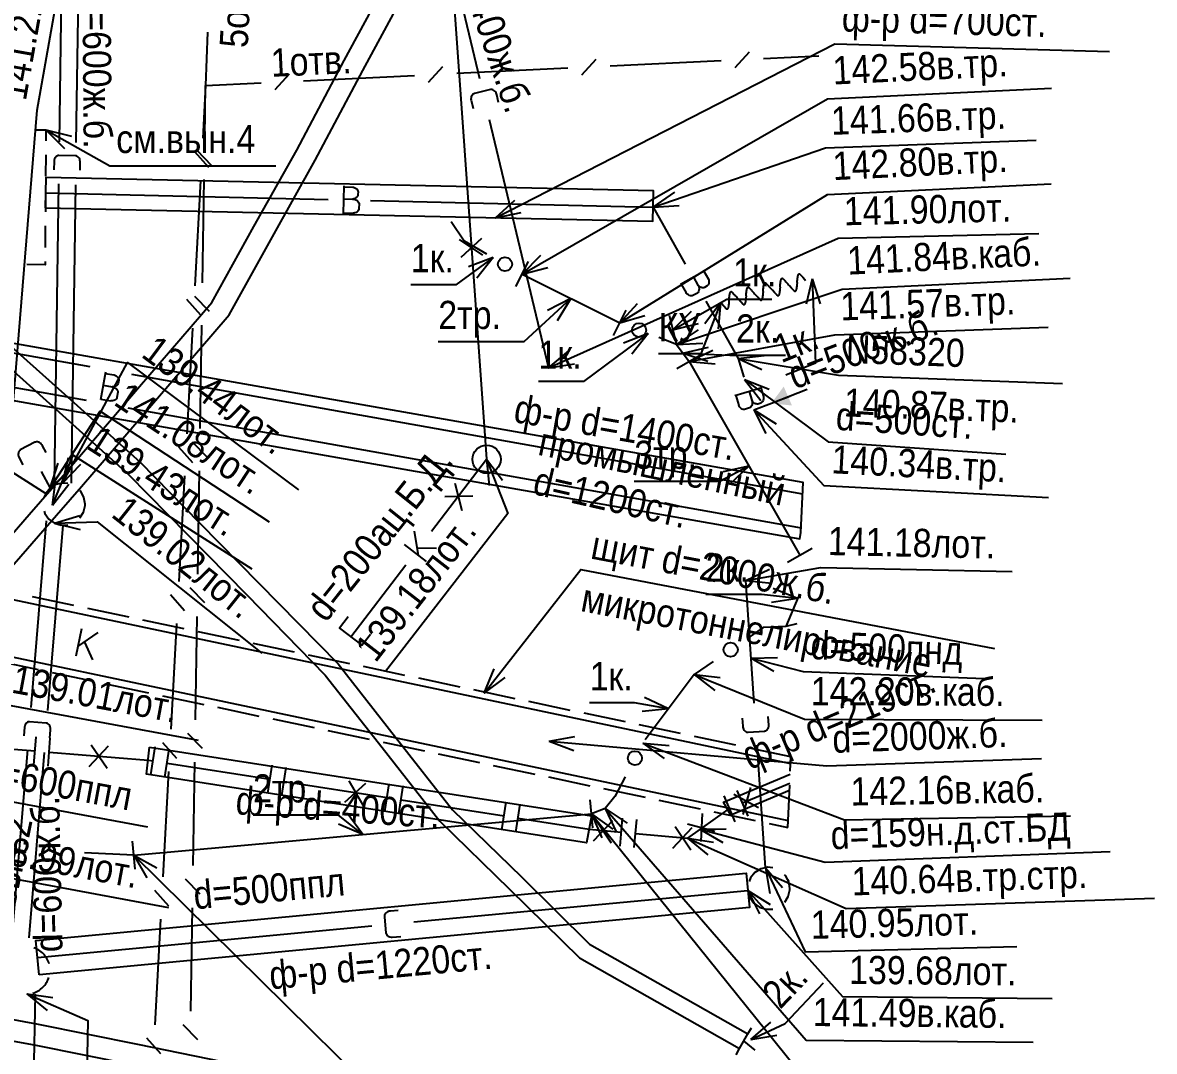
# Model space of a CAD drawing. Header units: metres. Extents: x -3947 to -3704, y 4976 to 6609.
# Drawn here: x -3812.87 to -3772.71, y 5298.89 to 5335.42 of the extents above; entities that cross this region are included whole.
import ezdxf
from ezdxf.enums import TextEntityAlignment as Align

# ---------------------------------------------------------------- set-up
doc = ezdxf.new("R2010")
doc.units = ezdxf.units.M
doc.header["$MEASUREMENT"] = 0
for name, color, linetype, lineweight in [('Водопровод', 7, 'Continuous', 25), ('Водосток', 7, 'Continuous', 25), ('Газопровод', 7, 'Continuous', 25), ('Кабели', 7, 'Continuous', 25), ('Кабель защиты', 7, 'Continuous', 25), ('Кабель связи', 7, 'Continuous', 25), ('Кабель электрический', 7, 'Continuous', 25), ('Канализация самотёчная', 7, 'Continuous', 25), ('Промводопровод', 7, 'Continuous', 25)]:
    doc.layers.add(name, color=color, linetype=linetype, lineweight=lineweight)
doc.styles.add('Style-RUSSIAN_1251', font='RUSSIAN_1251.shx')
doc.linetypes.add('Vod', pattern='A,-1.75,[107,dgnlstyle-500_multi_und.shx,S=0.007913,R=0,X=0,Y=0],-1.75', length=3.5)

msp = doc.modelspace()

# ---------------------------------------------------------------- hatches: boundary and pattern name
at = {"layer": 'Водопровод', "linetype": 'Continuous'}
msp.add_hatch(color=256, dxfattribs=at).paths.add_polyline_path([(-3786.297, 5321.904), (-3785.86, 5322.494), (-3785.567, 5321.821)])

# ---------------------------------------------------------------- linework, layer by layer
for p, q in [((-3812.04, 5331.61), (-3811.377, 5330.952)), ((-3812.04, 5331.61), (-3811.133, 5331.388)), ((-3812.046, 5330.723), (-3812.05, 5329.96)), ((-3801.472, 5329.623), (-3801.495, 5328.626)), ((-3812.054, 5329.373), (-3802.025, 5329.139)), ((-3801.483, 5329.159), (-3801.162, 5329.152)), ((-3800.526, 5329.104), (-3790.497, 5328.869)), ((-3796.092, 5328.485), (-3795.405, 5329.118)), ((-3790.497, 5328.869), (-3789.727, 5329.398)), ((-3790.497, 5328.869), (-3789.565, 5328.925)), ((-3790.497, 5328.869), (-3789.356, 5326.836)), ((-3801.495, 5328.659), (-3801.132, 5328.65)), ((-3796.092, 5328.485), (-3795.177, 5328.673)), ((-3812.061, 5328.197), (-3812.066, 5327.434)), ((-3788.657, 5326.608), (-3789.527, 5326.119)), ((-3789.061, 5326.38), (-3788.904, 5326.1)), ((-3789.498, 5326.135), (-3789.321, 5325.819)), ((-3788.621, 5325.529), (-3787.48, 5323.496)), ((-3787.48, 5323.496), (-3786.551, 5323.593)), ((-3787.48, 5323.496), (-3786.634, 5323.1)), ((-3787.48, 5323.496), (-3787.275, 5322.827)), ((-3787.25, 5322.744), (-3786.678, 5322.005)), ((-3787.25, 5322.744), (-3786.379, 5322.405)), ((-3786.641, 5322.454), (-3787.595, 5322.162)), ((-3787.085, 5322.318), (-3786.99, 5322.011)), ((-3787.563, 5322.172), (-3787.457, 5321.825)), ((-3786.919, 5321.664), (-3786.297, 5321.904)), ((-3786.297, 5321.904), (-3785.645, 5322.157)), ((-3786.919, 5321.664), (-3786.491, 5320.834)), ((-3786.919, 5321.664), (-3786.124, 5321.173))]:
    msp.add_line(p, q, dxfattribs=at)
at = {"layer": 'Водопровод', "linetype": 'Continuous', "flags": 128}
for points in [[(-3796.092, 5328.485), (-3784.044, 5334.661), (-3774.306, 5334.394)], [(-3812.417, 5331.612), (-3812.04, 5331.61), (-3812.042, 5331.223)], [(-3812.04, 5331.61), (-3809.769, 5330.336), (-3803.879, 5330.336)], [(-3790.497, 5328.869), (-3784.375, 5330.972), (-3776.905, 5331.239)], [(-3812.066, 5328.835), (-3790.509, 5328.363), (-3790.484, 5329.439), (-3812.042, 5329.911), (-3812.066, 5328.835)], [(-3801.473, 5329.587), (-3801.154, 5329.579), (-3801.124, 5329.573), (-3801.074, 5329.553), (-3801.028, 5329.524), (-3801.01, 5329.509), (-3800.994, 5329.49), (-3800.979, 5329.465), (-3800.967, 5329.435), (-3800.964, 5329.42), (-3800.966, 5329.304), (-3800.973, 5329.282), (-3800.986, 5329.252), (-3801.002, 5329.232), (-3801.019, 5329.212), (-3801.047, 5329.192), (-3801.083, 5329.174), (-3801.115, 5329.162), (-3801.162, 5329.152), (-3801.123, 5329.147), (-3801.09, 5329.143), (-3801.041, 5329.127), (-3801.012, 5329.109), (-3800.984, 5329.09), (-3800.955, 5329.057), (-3800.936, 5329.021), (-3800.927, 5328.989), (-3800.932, 5328.799), (-3800.936, 5328.78), (-3800.948, 5328.755), (-3800.969, 5328.725), (-3801.001, 5328.698), (-3801.03, 5328.68), (-3801.077, 5328.66), (-3801.105, 5328.652), (-3801.132, 5328.65)], [(-3812.053, 5329.46), (-3812.054, 5329.373), (-3812.058, 5328.697)], [(-3812.069, 5326.934), (-3812.07, 5326.82), (-3812.719, 5326.825)], [(-3788.689, 5326.59), (-3788.533, 5326.312), (-3788.523, 5326.283), (-3788.514, 5326.23), (-3788.516, 5326.175), (-3788.52, 5326.152), (-3788.528, 5326.128), (-3788.542, 5326.103), (-3788.561, 5326.077), (-3788.573, 5326.067), (-3788.674, 5326.01), (-3788.696, 5326.004), (-3788.728, 5326.001), (-3788.753, 5326.003), (-3788.78, 5326.008), (-3788.811, 5326.022), (-3788.845, 5326.044), (-3788.872, 5326.065), (-3788.904, 5326.1), (-3788.889, 5326.065), (-3788.875, 5326.034), (-3788.865, 5325.984), (-3788.865, 5325.95), (-3788.867, 5325.916), (-3788.88, 5325.875), (-3788.901, 5325.839), (-3788.924, 5325.816), (-3789.09, 5325.722), (-3789.108, 5325.716), (-3789.137, 5325.713), (-3789.173, 5325.717), (-3789.213, 5325.731), (-3789.243, 5325.746), (-3789.283, 5325.777), (-3789.305, 5325.796), (-3789.321, 5325.819)], [(-3787.48, 5323.496), (-3783.911, 5322.894), (-3775.966, 5322.607)], [(-3787.25, 5322.744), (-3784.287, 5320.53), (-3777.985, 5320.099)], [(-3786.676, 5322.444), (-3786.582, 5322.139), (-3786.579, 5322.108), (-3786.582, 5322.055), (-3786.595, 5322.002), (-3786.604, 5321.98), (-3786.617, 5321.958), (-3786.636, 5321.937), (-3786.661, 5321.916), (-3786.674, 5321.908), (-3786.784, 5321.874), (-3786.808, 5321.873), (-3786.84, 5321.876), (-3786.864, 5321.885), (-3786.888, 5321.895), (-3786.916, 5321.915), (-3786.945, 5321.944), (-3786.966, 5321.97), (-3786.99, 5322.011), (-3786.983, 5321.973), (-3786.977, 5321.94), (-3786.977, 5321.889), (-3786.984, 5321.856), (-3786.994, 5321.823), (-3787.015, 5321.786), (-3787.043, 5321.756), (-3787.071, 5321.737), (-3787.253, 5321.682), (-3787.272, 5321.68), (-3787.3, 5321.683), (-3787.335, 5321.694), (-3787.371, 5321.716), (-3787.397, 5321.737), (-3787.43, 5321.776), (-3787.447, 5321.8), (-3787.457, 5321.825)], [(-3786.919, 5321.664), (-3784.435, 5318.98), (-3776.46, 5318.562)]]:
    msp.add_lwpolyline(points, dxfattribs=at)
at = {"layer": 'Водопровод', "linetype": 'Vod', "flags": 128}
msp.add_lwpolyline([(-3786.297, 5321.904), (-3785.025, 5322.397)], dxfattribs=at)
at = {"layer": 'Водосток', "linetype": 'Continuous'}
for p, q in [((-3798.759, 5342.251), (-3796.657, 5333.437)), ((-3811.421, 5341.805), (-3811.573, 5331.189)), ((-3810.822, 5341.749), (-3810.973, 5331.157)), ((-3796.308, 5331.978), (-3794.206, 5323.164)), ((-3811.594, 5329.689), (-3811.746, 5319.074)), ((-3810.994, 5329.657), (-3811.146, 5319.065)), ((-3820.732, 5324.244), (-3812.047, 5318.697)), ((-3794.206, 5323.164), (-3793.487, 5323.76)), ((-3794.206, 5323.164), (-3793.282, 5323.304)), ((-3811.446, 5319.069), (-3811.24, 5319.981)), ((-3812.205, 5319.482), (-3811.891, 5318.886)), ((-3811.891, 5318.886), (-3811.609, 5319.776)), ((-3811.891, 5318.886), (-3811.19, 5319.503)), ((-3811.446, 5319.069), (-3810.8, 5319.744)), ((-3811.8, 5318.286), (-3811.691, 5319.214)), ((-3811.8, 5318.286), (-3811.228, 5319.024)), ((-3811.732, 5317.65), (-3810.839, 5317.922)), ((-3812.027, 5317.723), (-3812.574, 5311.098)), ((-3811.437, 5317.576), (-3811.98, 5311)), ((-3811.732, 5317.65), (-3810.826, 5317.422)), ((-3787.207, 5315.609), (-3786.363, 5316.008)), ((-3787.207, 5315.609), (-3786.278, 5315.516)), ((-3786.909, 5311.259), (-3787.207, 5315.609)), ((-3787.018, 5312.857), (-3786.084, 5312.875)), ((-3787.018, 5312.857), (-3786.209, 5312.391)), ((-3812.698, 5309.603), (-3813.245, 5302.977)), ((-3812.104, 5309.505), (-3812.647, 5302.928)), ((-3786.507, 5305.412), (-3786.806, 5309.762)), ((-3786.507, 5305.412), (-3786.35, 5304.492)), ((-3786.507, 5305.412), (-3785.898, 5304.705)), ((-3798.987, 5303.488), (-3787.133, 5304.61)), ((-3787.133, 5304.61), (-3786.721, 5303.772)), ((-3787.133, 5304.61), (-3786.347, 5304.105)), ((-3812.334, 5302.223), (-3800.48, 5303.346)), ((-3812.419, 5300.927), (-3812.804, 5280.273)), ((-3812.719, 5300.932), (-3811.994, 5300.344)), ((-3812.719, 5300.932), (-3811.794, 5300.802))]:
    msp.add_line(p, q, dxfattribs=at)
at = {"layer": 'Водосток', "linetype": 'Continuous', "flags": 128}
for points in [[(-3813.231, 5321.428), (-3812.35, 5332.313), (-3811.163, 5338.99)], [(-3795.978, 5332.582), (-3796.043, 5332.852), (-3796.054, 5332.889), (-3796.068, 5332.917), (-3796.088, 5332.954), (-3796.115, 5332.985), (-3796.141, 5333.007), (-3796.176, 5333.025), (-3796.212, 5333.038), (-3796.241, 5333.038), (-3796.268, 5333.036), (-3796.837, 5332.9), (-3796.861, 5332.89), (-3796.879, 5332.879), (-3796.901, 5332.859), (-3796.915, 5332.839), (-3796.932, 5332.812), (-3796.946, 5332.782), (-3796.952, 5332.748), (-3796.957, 5332.7), (-3796.953, 5332.663), (-3796.881, 5332.362)], [(-3810.826, 5330.177), (-3810.822, 5330.455), (-3810.824, 5330.494), (-3810.83, 5330.524), (-3810.841, 5330.565), (-3810.859, 5330.602), (-3810.879, 5330.63), (-3810.908, 5330.656), (-3810.94, 5330.677), (-3810.968, 5330.684), (-3810.995, 5330.689), (-3811.58, 5330.697), (-3811.605, 5330.693), (-3811.626, 5330.687), (-3811.652, 5330.673), (-3811.67, 5330.657), (-3811.693, 5330.635), (-3811.714, 5330.61), (-3811.729, 5330.578), (-3811.745, 5330.532), (-3811.75, 5330.496), (-3811.755, 5330.186)], [(-3794.206, 5323.164), (-3783.933, 5327.763), (-3776.813, 5327.93)], [(-3811.446, 5319.069), (-3809.147, 5323.347), (-3803.079, 5318.834)], [(-3811.891, 5318.886), (-3810.111, 5321.618), (-3804.119, 5317.689)], [(-3812.035, 5320.148), (-3812.165, 5320.394), (-3812.185, 5320.427), (-3812.205, 5320.451), (-3812.234, 5320.482), (-3812.268, 5320.506), (-3812.299, 5320.52), (-3812.337, 5320.529), (-3812.375, 5320.532), (-3812.403, 5320.525), (-3812.429, 5320.517), (-3812.947, 5320.244), (-3812.967, 5320.228), (-3812.982, 5320.212), (-3812.998, 5320.188), (-3813.007, 5320.166), (-3813.016, 5320.135), (-3813.023, 5320.103), (-3813.02, 5320.068), (-3813.013, 5320.02), (-3813, 5319.985), (-3812.855, 5319.711)], [(-3811.8, 5318.286), (-3811.075, 5320.06), (-3804.732, 5316.022)], [(-3811.258, 5319.051), (-3811.446, 5319.069), (-3811.684, 5319.014), (-3811.891, 5318.886), (-3812.047, 5318.697), (-3812.097, 5318.564)], [(-3810.648, 5318.321), (-3810.688, 5318.562), (-3810.803, 5318.777), (-3810.835, 5318.807)], [(-3810.831, 5317.832), (-3810.707, 5318.03), (-3810.65, 5318.268), (-3810.648, 5318.321)], [(-3812.097, 5318.077), (-3812.072, 5317.991), (-3811.93, 5317.792), (-3811.732, 5317.65), (-3811.499, 5317.578), (-3811.257, 5317.585)], [(-3811.732, 5317.65), (-3810.221, 5317.688), (-3804.378, 5313.034)], [(-3787.207, 5315.609), (-3784.538, 5316.07), (-3777.757, 5315.926)], [(-3787.018, 5312.857), (-3785.165, 5312.381), (-3778.736, 5312.127)], [(-3815.346, 5309.974), (-3813.6, 5311.232), (-3806.638, 5309.944)], [(-3787.334, 5310.718), (-3787.315, 5310.441), (-3787.31, 5310.402), (-3787.301, 5310.373), (-3787.287, 5310.333), (-3787.266, 5310.297), (-3787.243, 5310.271), (-3787.212, 5310.248), (-3787.178, 5310.23), (-3787.15, 5310.225), (-3787.123, 5310.222), (-3786.539, 5310.262), (-3786.514, 5310.268), (-3786.494, 5310.277), (-3786.47, 5310.292), (-3786.453, 5310.309), (-3786.431, 5310.334), (-3786.412, 5310.36), (-3786.401, 5310.393), (-3786.388, 5310.44), (-3786.386, 5310.477), (-3786.407, 5310.786)], [(-3811.899, 5310.025), (-3811.876, 5310.301), (-3811.875, 5310.34), (-3811.88, 5310.371), (-3811.888, 5310.413), (-3811.903, 5310.451), (-3811.921, 5310.48), (-3811.949, 5310.508), (-3811.979, 5310.531), (-3812.006, 5310.54), (-3812.033, 5310.547), (-3812.616, 5310.595), (-3812.642, 5310.592), (-3812.663, 5310.587), (-3812.689, 5310.576), (-3812.709, 5310.561), (-3812.734, 5310.54), (-3812.756, 5310.517), (-3812.773, 5310.486), (-3812.792, 5310.441), (-3812.8, 5310.405), (-3812.825, 5310.097)], [(-3816.268, 5306.782), (-3814.686, 5308.021), (-3808.438, 5306.864)], [(-3786.25, 5305.41), (-3786.438, 5305.428), (-3786.507, 5305.412), (-3786.676, 5305.373), (-3786.883, 5305.245), (-3787.039, 5305.056), (-3787.089, 5304.923)], [(-3786.507, 5305.412), (-3785.102, 5302.429), (-3777.592, 5302.62)], [(-3816.804, 5303.455), (-3814.997, 5305.359), (-3807.687, 5304.006)], [(-3812.277, 5301.616), (-3812.391, 5302.831), (-3787.19, 5305.218), (-3787.076, 5304.003), (-3812.277, 5301.616)], [(-3785.64, 5304.68), (-3785.68, 5304.921), (-3785.714, 5304.985), (-3785.795, 5305.136), (-3785.827, 5305.166)], [(-3787.133, 5304.61), (-3783.775, 5300.843), (-3776.341, 5300.77)], [(-3785.823, 5304.191), (-3785.699, 5304.389), (-3785.642, 5304.627), (-3785.64, 5304.68)], [(-3787.089, 5304.436), (-3787.064, 5304.35), (-3786.922, 5304.151), (-3786.724, 5304.009), (-3786.491, 5303.937), (-3786.249, 5303.944)], [(-3799.539, 5303.899), (-3799.815, 5303.872), (-3799.854, 5303.866), (-3799.883, 5303.857), (-3799.923, 5303.841), (-3799.958, 5303.82), (-3799.983, 5303.797), (-3800.005, 5303.765), (-3800.023, 5303.731), (-3800.027, 5303.703), (-3800.029, 5303.675), (-3799.974, 5303.092), (-3799.967, 5303.068), (-3799.958, 5303.048), (-3799.942, 5303.024), (-3799.924, 5303.007), (-3799.899, 5302.987), (-3799.872, 5302.968), (-3799.839, 5302.958), (-3799.792, 5302.946), (-3799.755, 5302.945), (-3799.447, 5302.974)], [(-3811.925, 5302.005), (-3811.937, 5302.044), (-3811.956, 5302.093), (-3811.977, 5302.141), (-3812.002, 5302.188), (-3812.03, 5302.233), (-3812.06, 5302.276), (-3812.093, 5302.317), (-3812.128, 5302.356), (-3812.166, 5302.393), (-3812.206, 5302.427), (-3812.249, 5302.459), (-3812.293, 5302.488), (-3812.338, 5302.514), (-3812.386, 5302.537), (-3812.435, 5302.558), (-3812.473, 5302.571)], [(-3812.148, 5301.168), (-3812.111, 5301.206), (-3812.077, 5301.246), (-3812.045, 5301.289), (-3812.016, 5301.333), (-3811.99, 5301.378), (-3811.967, 5301.426), (-3811.946, 5301.475), (-3811.933, 5301.513)], [(-3812.499, 5300.965), (-3812.46, 5300.977), (-3812.411, 5300.996), (-3812.363, 5301.017), (-3812.316, 5301.042), (-3812.271, 5301.07), (-3812.228, 5301.1), (-3812.187, 5301.133), (-3812.148, 5301.168)], [(-3812.719, 5300.932), (-3810.554, 5299.989), (-3810.694, 5292.471)]]:
    msp.add_lwpolyline(points, dxfattribs=at)
at = {"layer": 'Газопровод', "linetype": 'Continuous'}
for p, q in [((-3812.463, 5309.059), (-3812.383, 5310.055)), ((-3811.965, 5309.018), (-3811.884, 5310.015)), ((-3809.833, 5309.725), (-3810.516, 5308.994)), ((-3810.431, 5309.771), (-3809.868, 5308.944)), ((-3808.314, 5308.711), (-3808.159, 5309.699)), ((-3807.82, 5308.633), (-3807.665, 5309.621)), ((-3807.742, 5309.127), (-3804.085, 5308.554)), ((-3804.162, 5308.06), (-3804.007, 5309.048)), ((-3803.668, 5307.982), (-3803.513, 5308.97)), ((-3803.591, 5308.476), (-3799.933, 5307.902)), ((-3800.703, 5308.404), (-3801.439, 5307.726)), ((-3801.296, 5308.495), (-3800.796, 5307.628)), ((-3800.011, 5307.408), (-3799.856, 5308.396)), ((-3799.517, 5307.331), (-3799.362, 5308.319)), ((-3785.646, 5308.407), (-3787.327, 5307.699)), ((-3787.303, 5307.301), (-3787.033, 5308.264)), ((-3799.439, 5307.825), (-3795.782, 5307.251)), ((-3787.982, 5307.966), (-3787.593, 5307.044)), ((-3786.75, 5307.536), (-3787.632, 5308.01)), ((-3787.521, 5308.16), (-3787.133, 5307.238)), ((-3795.859, 5306.757), (-3795.704, 5307.745)), ((-3795.366, 5306.679), (-3795.21, 5307.667)), ((-3791.936, 5307.08), (-3792.626, 5306.356)), ((-3792.533, 5307.132), (-3791.979, 5306.299)), ((-3791.667, 5306.176), (-3791.576, 5307.171)), ((-3791.169, 5306.13), (-3791.078, 5307.126)), ((-3788.795, 5306.344), (-3788.742, 5307.342)), ((-3791.123, 5306.628), (-3789.28, 5306.46)), ((-3789.116, 5306.823), (-3789.806, 5306.099)), ((-3789.714, 5306.875), (-3789.159, 5306.042)), ((-3788.307, 5306.693), (-3789.271, 5306.964)), ((-3788.833, 5306.778), (-3787.899, 5306.791)), ((-3788.833, 5306.778), (-3788.026, 5306.307)), ((-3789.28, 5306.46), (-3788.558, 5305.867)), ((-3789.28, 5306.46), (-3788.356, 5306.325))]:
    msp.add_line(p, q, dxfattribs=at)
at = {"layer": 'Газопровод', "linetype": 'Continuous', "flags": 128}
for points in [[(-3816.075, 5310.109), (-3814.276, 5309.707), (-3812.423, 5309.557)], [(-3811.925, 5309.517), (-3808.412, 5309.232), (-3808.236, 5309.205)], [(-3808.363, 5309.692), (-3792.681, 5307.26), (-3792.856, 5306.296), (-3808.465, 5308.729), (-3808.363, 5309.692)], [(-3785.658, 5308.149), (-3787.733, 5307.278), (-3787.993, 5307.74), (-3785.632, 5308.735)], [(-3787.787, 5307.505), (-3787.847, 5307.48), (-3789.28, 5306.46)], [(-3795.288, 5307.173), (-3792.768, 5306.778), (-3791.621, 5306.673)], [(-3788.833, 5306.778), (-3784.385, 5305.607), (-3774.278, 5305.986)], [(-3789.28, 5306.46), (-3783.647, 5303.969), (-3772.709, 5304.33)]]:
    msp.add_lwpolyline(points, dxfattribs=at)
at = {"layer": 'Кабели', "linetype": 'Continuous'}
for p, q in [((-3796.17, 5327.08), (-3797.043, 5326.749)), ((-3796.17, 5327.08), (-3796.748, 5326.346)), ((-3795.14, 5326.49), (-3794.484, 5327.155)), ((-3795.364, 5326.043), (-3794.916, 5326.937)), ((-3795.14, 5326.49), (-3794.235, 5326.721)), ((-3793.41, 5325.625), (-3794.242, 5325.2)), ((-3793.41, 5325.625), (-3793.903, 5324.832)), ((-3791.904, 5324.313), (-3791.456, 5325.207)), ((-3791.68, 5324.76), (-3791.045, 5325.445)), ((-3789.795, 5324.51), (-3789.136, 5325.172)), ((-3791.68, 5324.76), (-3790.783, 5325.02)), ((-3789.795, 5324.51), (-3788.889, 5324.737)), ((-3790.67, 5324.375), (-3791.542, 5324.041)), ((-3790.67, 5324.375), (-3791.245, 5323.639)), ((-3789.66, 5323.99), (-3788.886, 5324.513)), ((-3789.66, 5323.99), (-3788.727, 5324.039)), ((-3789.66, 5323.99), (-3789.22, 5323.38)), ((-3789.44, 5323.685), (-3788.53, 5323.894)), ((-3789.654, 5323.132), (-3788.786, 5323.628)), ((-3789.44, 5323.685), (-3788.552, 5323.394)), ((-3789.22, 5323.38), (-3788.38, 5323.789)), ((-3789.22, 5323.38), (-3788.29, 5323.297)), ((-3787.095, 5319.665), (-3788.008, 5319.469)), ((-3787.095, 5319.665), (-3787.776, 5319.026)), ((-3785.721, 5316.256), (-3784.853, 5316.752)), ((-3785.375, 5314.965), (-3786.239, 5315.32)), ((-3785.375, 5314.965), (-3786.298, 5314.823)), ((-3785.353, 5315.019), (-3785.78, 5313.98)), ((-3789.04, 5312.27), (-3788.3, 5311.7)), ((-3789.04, 5312.27), (-3788.112, 5312.164)), ((-3789.95, 5311.055), (-3790.795, 5311.453)), ((-3789.95, 5311.055), (-3790.879, 5310.96)), ((-3790.86, 5309.84), (-3790.108, 5309.286)), ((-3790.86, 5309.84), (-3789.93, 5309.753)), ((-3792.635, 5306.832), (-3792.725, 5307.828)), ((-3792.2, 5307.51), (-3791.799, 5306.667)), ((-3792.2, 5307.51), (-3791.421, 5306.994)), ((-3800.8, 5306.595), (-3801.347, 5307.352)), ((-3792.68, 5307.33), (-3792.31, 5306.472)), ((-3792.68, 5307.33), (-3791.921, 5306.786)), ((-3800.8, 5306.595), (-3801.659, 5306.962)), ((-3808.875, 5305.362), (-3808.965, 5306.358)), ((-3808.92, 5305.86), (-3810.668, 5305.945)), ((-3808.92, 5305.86), (-3808.455, 5305.05)), ((-3808.92, 5305.86), (-3808.104, 5305.405))]:
    msp.add_line(p, q, dxfattribs=at)
at = {"layer": 'Кабели', "linetype": 'Continuous', "flags": 128}
for points in [[(-3795.14, 5326.49), (-3784.302, 5332.706), (-3776.361, 5333.088)], [(-3791.68, 5324.76), (-3784.302, 5329.312), (-3776.368, 5329.694)], [(-3797.66, 5328.36), (-3797.2, 5327.67), (-3796.401, 5327.212)], [(-3796.17, 5327.08), (-3797.5, 5326.104), (-3799.094, 5326.104)], [(-3795.14, 5326.49), (-3791.68, 5324.76)], [(-3789.66, 5323.99), (-3783.786, 5325.956), (-3775.696, 5326.345)], [(-3793.41, 5325.625), (-3795.082, 5324.088), (-3798.116, 5324.088)], [(-3789.795, 5324.51), (-3787.877, 5325.6), (-3786.283, 5325.6)], [(-3789.93, 5325.03), (-3789.66, 5323.99), (-3790.291, 5324.231)], [(-3790.67, 5324.375), (-3792.966, 5322.677), (-3794.56, 5322.677)], [(-3789.22, 5323.38), (-3784.044, 5324.333), (-3776.481, 5324.6)], [(-3789.44, 5323.685), (-3787.777, 5323.609), (-3785.792, 5323.609)], [(-3789.22, 5323.38), (-3785.287, 5316.504)], [(-3787.095, 5319.665), (-3788.129, 5319.123), (-3791.163, 5319.123)], [(-3785.375, 5314.965), (-3786.643, 5315.116), (-3788.627, 5315.116)], [(-3785.395, 5314.077), (-3785.78, 5313.98), (-3786.59, 5313.94), (-3787.124, 5313.576)], [(-3788.364, 5312.731), (-3789.04, 5312.27), (-3790.773, 5309.956)], [(-3789.04, 5312.27), (-3785.128, 5310.684), (-3776.689, 5310.651)], [(-3789.95, 5311.055), (-3791.152, 5311.261), (-3792.746, 5311.261)], [(-3790.86, 5309.84), (-3783.701, 5307.114), (-3775.688, 5307.254)], [(-3791.486, 5308.639), (-3791.85, 5307.94), (-3792.2, 5307.51), (-3792.68, 5307.33)], [(-3792.2, 5307.51), (-3785.065, 5299.294), (-3777.009, 5299.215)], [(-3808.92, 5305.86), (-3792.68, 5307.33)], [(-3800.8, 5306.595), (-3801.656, 5307.279), (-3804.69, 5307.279)], [(-3792.68, 5307.33), (-3784.401, 5297.044), (-3776.303, 5297.019)], [(-3808.92, 5305.86), (-3795.45, 5292.554), (-3795.52, 5284.569)]]:
    msp.add_lwpolyline(points, dxfattribs=at)
at = {"layer": 'Кабели', "linetype": 'Continuous'}
for centre in [(-3795.75, 5326.84), (-3790.992, 5324.498), (-3787.744, 5313.154), (-3791.139, 5309.304)]:
    msp.add_circle(centre, 0.25, dxfattribs=at)
at = {"layer": 'Кабель защиты', "linetype": 'Continuous'}
for p, q in [((-3784.851, 5326.324), (-3785.064, 5325.415)), ((-3784.851, 5326.324), (-3784.565, 5325.435)), ((-3788.102, 5325.473), (-3788.658, 5324.723)), ((-3788.102, 5325.473), (-3788.192, 5324.543))]:
    msp.add_line(p, q, dxfattribs=at)
at = {"layer": 'Кабель защиты', "linetype": 'Continuous', "flags": 128}
for points in [[(-3785.99, 5326.026), (-3785.988, 5326.041), (-3785.983, 5326.092), (-3785.981, 5326.115), (-3785.977, 5326.149), (-3785.973, 5326.187), (-3785.969, 5326.213), (-3785.965, 5326.238), (-3785.961, 5326.256), (-3785.957, 5326.275), (-3785.954, 5326.286), (-3785.951, 5326.295), (-3785.948, 5326.304), (-3785.946, 5326.307), (-3785.945, 5326.31), (-3785.942, 5326.316), (-3785.94, 5326.32), (-3785.938, 5326.323), (-3785.936, 5326.326), (-3785.934, 5326.328), (-3785.931, 5326.331), (-3785.929, 5326.333), (-3785.928, 5326.334), (-3785.927, 5326.335), (-3785.925, 5326.336), (-3785.924, 5326.336), (-3785.922, 5326.337), (-3785.921, 5326.338), (-3785.919, 5326.338), (-3785.918, 5326.338), (-3785.917, 5326.338), (-3785.916, 5326.338), (-3785.914, 5326.338), (-3785.913, 5326.338), (-3785.912, 5326.338), (-3785.91, 5326.338), (-3785.908, 5326.337), (-3785.907, 5326.337), (-3785.905, 5326.336), (-3785.904, 5326.336), (-3785.902, 5326.335), (-3785.901, 5326.334), (-3785.9, 5326.333), (-3785.897, 5326.331), (-3785.895, 5326.33), (-3785.893, 5326.328), (-3785.889, 5326.325), (-3785.886, 5326.321), (-3785.881, 5326.315), (-3785.813, 5326.243), (-3785.791, 5326.218), (-3785.717, 5326.137), (-3785.688, 5326.105)], [(-3784.851, 5326.324), (-3784.729, 5323.324), (-3785.782, 5322.9)], [(-3785.386, 5326.184), (-3785.385, 5326.199), (-3785.38, 5326.25), (-3785.377, 5326.273), (-3785.374, 5326.307), (-3785.369, 5326.345), (-3785.365, 5326.371), (-3785.361, 5326.396), (-3785.357, 5326.414), (-3785.353, 5326.433), (-3785.35, 5326.444), (-3785.347, 5326.453), (-3785.344, 5326.462), (-3785.343, 5326.465), (-3785.341, 5326.468), (-3785.338, 5326.474), (-3785.336, 5326.478), (-3785.334, 5326.481), (-3785.332, 5326.484), (-3785.33, 5326.486), (-3785.328, 5326.489), (-3785.326, 5326.491), (-3785.325, 5326.492), (-3785.323, 5326.493), (-3785.322, 5326.494), (-3785.321, 5326.494), (-3785.319, 5326.495), (-3785.317, 5326.496), (-3785.315, 5326.496), (-3785.314, 5326.496), (-3785.313, 5326.496), (-3785.312, 5326.496), (-3785.311, 5326.496), (-3785.31, 5326.496), (-3785.308, 5326.496), (-3785.306, 5326.496), (-3785.304, 5326.495), (-3785.303, 5326.495), (-3785.302, 5326.494), (-3785.3, 5326.494), (-3785.299, 5326.493), (-3785.297, 5326.492), (-3785.296, 5326.491), (-3785.294, 5326.489), (-3785.292, 5326.488), (-3785.289, 5326.486), (-3785.286, 5326.483), (-3785.283, 5326.48), (-3785.277, 5326.474), (-3785.209, 5326.401), (-3785.187, 5326.376), (-3785.113, 5326.295), (-3785.084, 5326.263)], [(-3787.197, 5325.71), (-3787.195, 5325.725), (-3787.191, 5325.776), (-3787.188, 5325.799), (-3787.185, 5325.833), (-3787.18, 5325.871), (-3787.176, 5325.897), (-3787.172, 5325.922), (-3787.168, 5325.94), (-3787.164, 5325.959), (-3787.161, 5325.97), (-3787.158, 5325.979), (-3787.155, 5325.987), (-3787.153, 5325.991), (-3787.152, 5325.994), (-3787.149, 5326), (-3787.147, 5326.004), (-3787.145, 5326.007), (-3787.143, 5326.009), (-3787.141, 5326.012), (-3787.139, 5326.015), (-3787.137, 5326.017), (-3787.135, 5326.018), (-3787.134, 5326.019), (-3787.133, 5326.019), (-3787.132, 5326.02), (-3787.13, 5326.021), (-3787.128, 5326.021), (-3787.126, 5326.022), (-3787.125, 5326.022), (-3787.124, 5326.022), (-3787.123, 5326.022), (-3787.122, 5326.022), (-3787.12, 5326.022), (-3787.119, 5326.022), (-3787.117, 5326.022), (-3787.115, 5326.021), (-3787.114, 5326.02), (-3787.113, 5326.02), (-3787.111, 5326.019), (-3787.11, 5326.019), (-3787.108, 5326.018), (-3787.107, 5326.017), (-3787.105, 5326.015), (-3787.103, 5326.014), (-3787.1, 5326.012), (-3787.097, 5326.008), (-3787.094, 5326.005), (-3787.088, 5325.999), (-3787.02, 5325.926), (-3786.998, 5325.902), (-3786.924, 5325.821), (-3786.895, 5325.789)], [(-3786.593, 5325.868), (-3786.592, 5325.883), (-3786.587, 5325.934), (-3786.585, 5325.957), (-3786.581, 5325.991), (-3786.576, 5326.029), (-3786.572, 5326.055), (-3786.568, 5326.08), (-3786.565, 5326.098), (-3786.56, 5326.117), (-3786.557, 5326.128), (-3786.554, 5326.137), (-3786.551, 5326.145), (-3786.55, 5326.149), (-3786.548, 5326.152), (-3786.545, 5326.158), (-3786.543, 5326.162), (-3786.542, 5326.165), (-3786.54, 5326.168), (-3786.538, 5326.17), (-3786.535, 5326.173), (-3786.533, 5326.175), (-3786.532, 5326.176), (-3786.531, 5326.177), (-3786.529, 5326.177), (-3786.528, 5326.178), (-3786.526, 5326.179), (-3786.524, 5326.18), (-3786.522, 5326.18), (-3786.522, 5326.18), (-3786.52, 5326.18), (-3786.519, 5326.18), (-3786.518, 5326.18), (-3786.517, 5326.18), (-3786.515, 5326.18), (-3786.514, 5326.18), (-3786.512, 5326.179), (-3786.51, 5326.179), (-3786.509, 5326.178), (-3786.508, 5326.177), (-3786.506, 5326.177), (-3786.505, 5326.176), (-3786.504, 5326.175), (-3786.501, 5326.173), (-3786.499, 5326.172), (-3786.496, 5326.17), (-3786.493, 5326.166), (-3786.49, 5326.163), (-3786.484, 5326.157), (-3786.417, 5326.084), (-3786.395, 5326.06), (-3786.32, 5325.979), (-3786.291, 5325.947)], [(-3785.99, 5326.026), (-3785.991, 5326.011), (-3785.996, 5325.96), (-3785.998, 5325.937), (-3786.002, 5325.903), (-3786.007, 5325.865), (-3786.01, 5325.839), (-3786.015, 5325.814), (-3786.018, 5325.796), (-3786.023, 5325.778), (-3786.026, 5325.766), (-3786.029, 5325.757), (-3786.032, 5325.749), (-3786.033, 5325.745), (-3786.035, 5325.742), (-3786.037, 5325.736), (-3786.04, 5325.732), (-3786.041, 5325.73), (-3786.043, 5325.727), (-3786.045, 5325.724), (-3786.048, 5325.721), (-3786.05, 5325.72), (-3786.051, 5325.719), (-3786.052, 5325.718), (-3786.054, 5325.717), (-3786.055, 5325.716), (-3786.057, 5325.715), (-3786.059, 5325.715), (-3786.061, 5325.714), (-3786.061, 5325.714), (-3786.063, 5325.714), (-3786.064, 5325.714), (-3786.065, 5325.714), (-3786.066, 5325.714), (-3786.068, 5325.714), (-3786.069, 5325.715), (-3786.071, 5325.715), (-3786.073, 5325.716), (-3786.074, 5325.716), (-3786.075, 5325.717), (-3786.077, 5325.718), (-3786.078, 5325.718), (-3786.079, 5325.719), (-3786.082, 5325.721), (-3786.084, 5325.722), (-3786.087, 5325.725), (-3786.09, 5325.728), (-3786.093, 5325.731), (-3786.098, 5325.737), (-3786.166, 5325.81), (-3786.188, 5325.834), (-3786.262, 5325.915), (-3786.291, 5325.947)], [(-3785.386, 5326.184), (-3785.387, 5326.169), (-3785.392, 5326.118), (-3785.395, 5326.095), (-3785.398, 5326.061), (-3785.403, 5326.023), (-3785.407, 5325.997), (-3785.411, 5325.972), (-3785.414, 5325.954), (-3785.419, 5325.936), (-3785.422, 5325.925), (-3785.425, 5325.915), (-3785.428, 5325.907), (-3785.429, 5325.904), (-3785.431, 5325.9), (-3785.434, 5325.894), (-3785.436, 5325.89), (-3785.438, 5325.888), (-3785.44, 5325.885), (-3785.442, 5325.882), (-3785.444, 5325.879), (-3785.446, 5325.878), (-3785.447, 5325.877), (-3785.449, 5325.876), (-3785.45, 5325.875), (-3785.451, 5325.874), (-3785.453, 5325.873), (-3785.455, 5325.873), (-3785.457, 5325.872), (-3785.458, 5325.872), (-3785.459, 5325.872), (-3785.46, 5325.872), (-3785.461, 5325.872), (-3785.462, 5325.872), (-3785.464, 5325.872), (-3785.466, 5325.873), (-3785.468, 5325.873), (-3785.469, 5325.874), (-3785.47, 5325.874), (-3785.471, 5325.875), (-3785.473, 5325.876), (-3785.474, 5325.877), (-3785.476, 5325.877), (-3785.478, 5325.879), (-3785.48, 5325.881), (-3785.483, 5325.883), (-3785.486, 5325.886), (-3785.489, 5325.889), (-3785.495, 5325.895), (-3785.563, 5325.968), (-3785.585, 5325.992), (-3785.659, 5326.073), (-3785.688, 5326.105)], [(-3788.102, 5325.473), (-3788.802, 5323.653), (-3790.299, 5323.653)], [(-3787.801, 5325.552), (-3787.802, 5325.537), (-3787.807, 5325.486), (-3787.809, 5325.463), (-3787.813, 5325.429), (-3787.818, 5325.391), (-3787.821, 5325.365), (-3787.825, 5325.34), (-3787.829, 5325.322), (-3787.834, 5325.304), (-3787.837, 5325.292), (-3787.84, 5325.283), (-3787.843, 5325.275), (-3787.844, 5325.271), (-3787.846, 5325.268), (-3787.848, 5325.262), (-3787.85, 5325.258), (-3787.852, 5325.256), (-3787.854, 5325.253), (-3787.856, 5325.25), (-3787.859, 5325.247), (-3787.861, 5325.246), (-3787.862, 5325.245), (-3787.863, 5325.244), (-3787.865, 5325.243), (-3787.866, 5325.242), (-3787.868, 5325.241), (-3787.87, 5325.241), (-3787.872, 5325.24), (-3787.872, 5325.24), (-3787.873, 5325.24), (-3787.875, 5325.24), (-3787.876, 5325.24), (-3787.877, 5325.24), (-3787.878, 5325.24), (-3787.88, 5325.241), (-3787.882, 5325.241), (-3787.884, 5325.242), (-3787.885, 5325.242), (-3787.886, 5325.243), (-3787.888, 5325.244), (-3787.889, 5325.244), (-3787.89, 5325.245), (-3787.893, 5325.247), (-3787.895, 5325.248), (-3787.897, 5325.251), (-3787.901, 5325.254), (-3787.904, 5325.257), (-3787.909, 5325.263), (-3787.977, 5325.336), (-3787.999, 5325.36), (-3788.073, 5325.441), (-3788.102, 5325.473)], [(-3787.801, 5325.552), (-3787.799, 5325.567), (-3787.794, 5325.618), (-3787.792, 5325.641), (-3787.788, 5325.675), (-3787.783, 5325.713), (-3787.78, 5325.739), (-3787.776, 5325.764), (-3787.772, 5325.782), (-3787.768, 5325.801), (-3787.765, 5325.812), (-3787.762, 5325.821), (-3787.758, 5325.829), (-3787.757, 5325.833), (-3787.756, 5325.836), (-3787.753, 5325.842), (-3787.751, 5325.846), (-3787.749, 5325.849), (-3787.747, 5325.851), (-3787.745, 5325.854), (-3787.742, 5325.857), (-3787.74, 5325.859), (-3787.739, 5325.86), (-3787.738, 5325.86), (-3787.736, 5325.861), (-3787.735, 5325.862), (-3787.733, 5325.863), (-3787.732, 5325.863), (-3787.73, 5325.864), (-3787.729, 5325.864), (-3787.728, 5325.864), (-3787.727, 5325.864), (-3787.725, 5325.864), (-3787.724, 5325.864), (-3787.723, 5325.864), (-3787.721, 5325.864), (-3787.719, 5325.863), (-3787.717, 5325.862), (-3787.716, 5325.862), (-3787.715, 5325.861), (-3787.713, 5325.861), (-3787.712, 5325.86), (-3787.711, 5325.859), (-3787.708, 5325.857), (-3787.706, 5325.856), (-3787.704, 5325.854), (-3787.7, 5325.85), (-3787.697, 5325.847), (-3787.692, 5325.841), (-3787.624, 5325.768), (-3787.602, 5325.744), (-3787.528, 5325.663), (-3787.499, 5325.631)], [(-3787.197, 5325.71), (-3787.198, 5325.695), (-3787.203, 5325.644), (-3787.206, 5325.621), (-3787.209, 5325.587), (-3787.214, 5325.549), (-3787.218, 5325.523), (-3787.222, 5325.498), (-3787.225, 5325.48), (-3787.23, 5325.462), (-3787.233, 5325.45), (-3787.236, 5325.441), (-3787.239, 5325.433), (-3787.24, 5325.429), (-3787.242, 5325.426), (-3787.245, 5325.42), (-3787.247, 5325.416), (-3787.249, 5325.414), (-3787.251, 5325.411), (-3787.253, 5325.408), (-3787.255, 5325.405), (-3787.257, 5325.404), (-3787.258, 5325.403), (-3787.26, 5325.402), (-3787.261, 5325.401), (-3787.262, 5325.4), (-3787.264, 5325.399), (-3787.266, 5325.399), (-3787.268, 5325.398), (-3787.269, 5325.398), (-3787.27, 5325.398), (-3787.271, 5325.398), (-3787.272, 5325.398), (-3787.273, 5325.398), (-3787.275, 5325.398), (-3787.276, 5325.399), (-3787.279, 5325.399), (-3787.28, 5325.4), (-3787.281, 5325.4), (-3787.282, 5325.401), (-3787.284, 5325.402), (-3787.285, 5325.402), (-3787.287, 5325.403), (-3787.289, 5325.405), (-3787.291, 5325.406), (-3787.294, 5325.409), (-3787.297, 5325.412), (-3787.3, 5325.415), (-3787.306, 5325.421), (-3787.374, 5325.494), (-3787.396, 5325.518), (-3787.47, 5325.599), (-3787.499, 5325.631)], [(-3786.593, 5325.868), (-3786.595, 5325.853), (-3786.6, 5325.802), (-3786.602, 5325.779), (-3786.606, 5325.745), (-3786.61, 5325.707), (-3786.614, 5325.681), (-3786.618, 5325.656), (-3786.622, 5325.638), (-3786.626, 5325.62), (-3786.629, 5325.608), (-3786.632, 5325.599), (-3786.635, 5325.591), (-3786.637, 5325.587), (-3786.638, 5325.584), (-3786.641, 5325.578), (-3786.643, 5325.574), (-3786.645, 5325.572), (-3786.647, 5325.569), (-3786.649, 5325.566), (-3786.652, 5325.563), (-3786.653, 5325.562), (-3786.655, 5325.561), (-3786.656, 5325.56), (-3786.657, 5325.559), (-3786.659, 5325.558), (-3786.661, 5325.557), (-3786.662, 5325.557), (-3786.664, 5325.556), (-3786.665, 5325.556), (-3786.666, 5325.556), (-3786.667, 5325.556), (-3786.668, 5325.556), (-3786.67, 5325.556), (-3786.671, 5325.556), (-3786.673, 5325.557), (-3786.675, 5325.557), (-3786.676, 5325.558), (-3786.677, 5325.558), (-3786.679, 5325.559), (-3786.68, 5325.56), (-3786.682, 5325.56), (-3786.683, 5325.561), (-3786.686, 5325.563), (-3786.687, 5325.564), (-3786.69, 5325.567), (-3786.694, 5325.57), (-3786.697, 5325.573), (-3786.702, 5325.579), (-3786.77, 5325.652), (-3786.792, 5325.676), (-3786.866, 5325.757), (-3786.895, 5325.789)]]:
    msp.add_lwpolyline(points, dxfattribs=at)
at = {"layer": 'Кабель связи', "linetype": 'Continuous'}
for p, q in [((-3806.304, 5335.08), (-3806.373, 5333.187)), ((-3787.581, 5333.825), (-3787.077, 5334.38)), ((-3793.022, 5333.563), (-3792.518, 5334.118)), ((-3792.021, 5333.877), (-3788.078, 5334.066)), ((-3786.58, 5334.138), (-3784.609, 5334.233)), ((-3803.904, 5333.04), (-3803.401, 5333.595)), ((-3802.903, 5333.354), (-3798.961, 5333.543)), ((-3798.463, 5333.302), (-3797.959, 5333.857)), ((-3797.462, 5333.615), (-3793.52, 5333.805)), ((-3806.373, 5333.187), (-3806.475, 5331.313)), ((-3806.402, 5331.351), (-3806.373, 5333.187)), ((-3806.373, 5333.187), (-3804.402, 5333.282)), ((-3806.765, 5330.843), (-3806.265, 5330.285)), ((-3806.154, 5330.332), (-3806.675, 5330.87)), ((-3806.556, 5329.815), (-3806.759, 5326.068)), ((-3806.486, 5326.178), (-3806.427, 5329.851)), ((-3807.05, 5325.598), (-3806.549, 5325.04)), ((-3806.237, 5325.159), (-3806.758, 5325.698)), ((-3806.569, 5321.006), (-3806.51, 5324.679)), ((-3806.84, 5324.57), (-3807.043, 5320.822)), ((-3807.334, 5320.352), (-3806.833, 5319.794)), ((-3806.32, 5319.987), (-3806.841, 5320.526)), ((-3806.652, 5315.834), (-3806.593, 5319.506)), ((-3807.124, 5319.324), (-3807.327, 5315.577)), ((-3807.618, 5315.107), (-3807.118, 5314.549)), ((-3806.403, 5314.815), (-3806.924, 5315.353)), ((-3806.735, 5310.662), (-3806.676, 5314.334)), ((-3807.408, 5314.079), (-3807.612, 5310.331)), ((-3807.902, 5309.861), (-3807.402, 5309.303)), ((-3806.486, 5309.643), (-3807.007, 5310.181)), ((-3806.818, 5305.489), (-3806.759, 5309.162)), ((-3807.693, 5308.833), (-3807.896, 5305.086)), ((-3806.569, 5304.47), (-3807.09, 5305.009)), ((-3808.187, 5304.616), (-3807.686, 5304.058)), ((-3806.901, 5300.317), (-3806.842, 5303.99)), ((-3807.977, 5303.588), (-3808.18, 5299.84)), ((-3806.652, 5299.298), (-3807.173, 5299.836)), ((-3808.471, 5299.37), (-3807.97, 5298.812))]:
    msp.add_line(p, q, dxfattribs=at)
at = {"layer": 'Кабель электрический', "linetype": 'Continuous'}
for p, q in [((-3787.025, 5299.316), (-3786.317, 5299.926)), ((-3787.428, 5298.989), (-3787.132, 5299.511)), ((-3787.132, 5299.511), (-3787.008, 5299.728)), ((-3787.025, 5299.316), (-3786.104, 5299.474)), ((-3787.552, 5298.772), (-3787.428, 5298.989)), ((-3787.28, 5299.25), (-3786.89, 5298.93))]:
    msp.add_line(p, q, dxfattribs=at)
at = {"layer": 'Кабель электрический', "linetype": 'Continuous', "flags": 128}
for points in [[(-3824.896, 5304.683), (-3822.577, 5306.705), (-3820.882, 5308.678), (-3818.589, 5311.221), (-3815.931, 5314.179), (-3814.602, 5315.697), (-3812.633, 5317.956), (-3811.344, 5319.435), (-3808.714, 5322.495), (-3806.149, 5325.475), (-3804.658, 5328.172), (-3803.139, 5330.889), (-3801.451, 5334.067), (-3799.747, 5337.244), (-3797.593, 5340.889), (-3797.106, 5343.091), (-3796.456, 5346.021), (-3795.751, 5349.225), (-3796.102, 5351.79), (-3796.502, 5354.759), (-3796.911, 5357.729)], [(-3824.404, 5304.117), (-3822.043, 5306.175), (-3820.318, 5308.182), (-3818.031, 5310.719), (-3815.369, 5313.681), (-3814.038, 5315.203), (-3812.067, 5317.464), (-3810.776, 5318.945), (-3808.146, 5322.005), (-3805.531, 5325.045), (-3804.002, 5327.808), (-3802.481, 5330.531), (-3800.789, 5333.713), (-3799.093, 5336.876), (-3796.887, 5340.611), (-3796.374, 5342.929), (-3795.724, 5345.859), (-3794.989, 5349.195), (-3795.358, 5351.89), (-3795.758, 5354.861), (-3796.169, 5357.831)], [(-3827.33, 5334.95), (-3824.3, 5332.68), (-3821.339, 5330.439), (-3818.939, 5328.629), (-3816.169, 5326.531), (-3813.16, 5323.823), (-3810.929, 5321.823), (-3808.692, 5319.807), (-3806.586, 5317.66), (-3804.486, 5315.52), (-3801.674, 5312.648), (-3799.634, 5310.045), (-3797.616, 5307.471), (-3795.17, 5305.084), (-3792.748, 5302.701), (-3789.702, 5300.971), (-3787.132, 5299.511)], [(-3827.69, 5334.47), (-3824.66, 5332.2), (-3821.701, 5329.961), (-3819.301, 5328.151), (-3816.551, 5326.069), (-3813.56, 5323.377), (-3811.331, 5321.377), (-3809.108, 5319.373), (-3807.014, 5317.24), (-3804.914, 5315.1), (-3802.126, 5312.252), (-3800.106, 5309.675), (-3798.064, 5307.069), (-3795.59, 5304.656), (-3793.112, 5302.219), (-3789.998, 5300.449), (-3787.428, 5298.989)], [(-3787.025, 5299.316), (-3785.812, 5299.888), (-3784.444, 5301.325)], [(-3816.894, 5300.689), (-3814.613, 5300.279), (-3812.319, 5299.858), (-3808.786, 5299.148), (-3805.262, 5298.429), (-3801.052, 5297.74), (-3798.423, 5297.341), (-3795.78, 5296.929), (-3792.606, 5296.218), (-3789.385, 5295.649)], [(-3817.026, 5299.951), (-3814.747, 5299.541), (-3812.461, 5299.122), (-3808.934, 5298.412), (-3805.398, 5297.691), (-3801.168, 5297), (-3798.537, 5296.599), (-3795.92, 5296.191), (-3792.754, 5295.482), (-3789.515, 5294.911)]]:
    msp.add_lwpolyline(points, dxfattribs=at)
at = {"layer": 'Канализация самотёчная', "linetype": 'Continuous'}
for p, q in [((-3797.883, 5340.707), (-3796.401, 5319.915)), ((-3796.54, 5327.156), (-3797.365, 5327.721)), ((-3796.585, 5327.754), (-3797.317, 5327.073)), ((-3798.356, 5317.361), (-3796.401, 5319.915)), ((-3796.401, 5319.915), (-3796.307, 5318.986)), ((-3796.401, 5319.915), (-3795.841, 5319.167)), ((-3797.524, 5319.066), (-3797.28, 5318.096)), ((-3797.887, 5318.589), (-3796.887, 5318.614)), ((-3798.824, 5316.496), (-3798.965, 5317.36)), ((-3799.33, 5316.883), (-3798.544, 5316.281)), ((-3798.869, 5316.77), (-3798.179, 5316.758)), ((-3801.222, 5313.615), (-3799.267, 5316.169)), ((-3811.043, 5314.721), (-3812.511, 5315.031)), ((-3809.086, 5314.308), (-3810.554, 5314.618)), ((-3810.771, 5313.891), (-3810.975, 5312.922)), ((-3807.129, 5313.894), (-3808.597, 5314.204)), ((-3810.902, 5313.268), (-3810.183, 5313.767)), ((-3810.675, 5313.426), (-3810.388, 5312.798)), ((-3805.173, 5313.481), (-3806.64, 5313.791)), ((-3803.216, 5313.067), (-3804.683, 5313.378)), ((-3813.778, 5312.757), (-3812.31, 5312.448)), ((-3801.259, 5312.654), (-3802.727, 5312.964)), ((-3811.821, 5312.345), (-3810.353, 5312.036)), ((-3799.302, 5312.241), (-3800.77, 5312.551)), ((-3796.492, 5311.612), (-3796.134, 5312.475)), ((-3809.864, 5311.933), (-3808.396, 5311.623)), ((-3797.345, 5311.827), (-3798.813, 5312.137)), ((-3796.492, 5311.612), (-3795.74, 5312.166)), ((-3807.907, 5311.52), (-3806.439, 5311.211)), ((-3795.388, 5311.414), (-3796.856, 5311.724)), ((-3805.95, 5311.108), (-3804.482, 5310.799)), ((-3793.432, 5311), (-3794.899, 5311.311)), ((-3803.993, 5310.696), (-3802.525, 5310.387)), ((-3791.475, 5310.587), (-3792.942, 5310.897)), ((-3802.035, 5310.284), (-3800.568, 5309.974)), ((-3789.518, 5310.174), (-3790.986, 5310.484)), ((-3800.078, 5309.871), (-3798.611, 5309.562)), ((-3794.187, 5309.9), (-3793.268, 5310.07)), ((-3794.187, 5309.9), (-3793.312, 5309.572)), ((-3787.561, 5309.76), (-3789.029, 5310.07)), ((-3798.121, 5309.459), (-3796.654, 5309.15)), ((-3785.604, 5309.347), (-3787.072, 5309.657)), ((-3796.164, 5309.047), (-3794.697, 5308.737)), ((-3785.627, 5308.844), (-3785.604, 5309.347)), ((-3794.207, 5308.634), (-3792.74, 5308.325)), ((-3792.25, 5308.222), (-3790.782, 5307.913)), ((-3785.715, 5306.845), (-3785.649, 5308.344)), ((-3790.293, 5307.81), (-3788.825, 5307.501)), ((-3788.336, 5307.398), (-3786.868, 5307.088)), ((-3786.379, 5306.985), (-3785.715, 5306.845))]:
    msp.add_line(p, q, dxfattribs=at)
at = {"layer": 'Канализация самотёчная', "linetype": 'Continuous', "flags": 128}
for points in [[(-3796.401, 5319.915), (-3795.647, 5317.984), (-3799.988, 5312.382)], [(-3835.442, 5319.62), (-3785.615, 5309.115)], [(-3835.855, 5317.663), (-3785.705, 5307.089)], [(-3796.492, 5311.612), (-3793.055, 5315.996), (-3778.381, 5313.201)], [(-3801.315, 5314.316), (-3801.619, 5313.919), (-3800.825, 5313.311), (-3800.521, 5313.708)], [(-3794.187, 5309.9), (-3784.328, 5309.032), (-3776.716, 5309.295)]]:
    msp.add_lwpolyline(points, dxfattribs=at)
at = {"layer": 'Канализация самотёчная', "linetype": 'Continuous'}
msp.add_arc((-3796.401, 5319.915), 0.5, 0, 360, dxfattribs=at)
at = {"layer": 'Промводопровод', "linetype": 'Continuous'}
for p, q in [((-3834.292, 5327.454), (-3810.479, 5323.203)), ((-3834.504, 5326.273), (-3810.612, 5322.008)), ((-3809.925, 5323), (-3810.1, 5322.018)), ((-3809.003, 5322.94), (-3785.19, 5318.688)), ((-3810.007, 5322.543), (-3809.69, 5322.487)), ((-3810.095, 5322.05), (-3809.738, 5321.986)), ((-3809.136, 5321.744), (-3785.244, 5317.479))]:
    msp.add_line(p, q, dxfattribs=at)
at = {"layer": 'Промводопровод', "linetype": 'Continuous', "flags": 128}
for points in [[(-3785.251, 5317.311), (-3785.172, 5319.088), (-3834.202, 5327.724), (-3834.645, 5325.778), (-3785.291, 5317.084), (-3785.251, 5317.311)], [(-3809.931, 5322.964), (-3809.618, 5322.908), (-3809.589, 5322.897), (-3809.543, 5322.87), (-3809.502, 5322.834), (-3809.486, 5322.816), (-3809.473, 5322.795), (-3809.462, 5322.768), (-3809.455, 5322.737), (-3809.454, 5322.721), (-3809.474, 5322.607), (-3809.484, 5322.586), (-3809.502, 5322.559), (-3809.52, 5322.542), (-3809.54, 5322.524), (-3809.571, 5322.509), (-3809.609, 5322.497), (-3809.643, 5322.49), (-3809.69, 5322.487), (-3809.653, 5322.476), (-3809.621, 5322.467), (-3809.575, 5322.443), (-3809.549, 5322.422), (-3809.525, 5322.398), (-3809.501, 5322.362), (-3809.487, 5322.323), (-3809.483, 5322.29), (-3809.517, 5322.103), (-3809.524, 5322.085), (-3809.539, 5322.061), (-3809.565, 5322.036), (-3809.601, 5322.014), (-3809.632, 5322), (-3809.681, 5321.988), (-3809.711, 5321.984), (-3809.738, 5321.986)]]:
    msp.add_lwpolyline(points, dxfattribs=at)

# ---------------------------------------------------------------- texts
at = {"layer": 'Водопровод', "linetype": 'Continuous', "style": 'Style-RUSSIAN_1251', "width": 0.899998}
for s, rotation, p in [('ф-р d=700ст.', 358.4301, (-3783.779, 5336.104)), ('141.66в.тр.', 2.042, (-3784.202, 5332.429)), ('N58320', 357.9351, (-3783.634, 5324.335)), ('140.87в.тр.', 357.9351, (-3783.702, 5322.436)), ('d=500ст.', 356.0912, (-3783.964, 5321.961)), ('140.34в.тр.', 356.9978, (-3784.134, 5320.417))]:
    msp.add_text(s, height=1, rotation=rotation, dxfattribs=at).set_placement(p, align=Align.TOP_LEFT)
at = {"layer": 'Водопровод', "linetype": 'Continuous', "style": 'Style-RUSSIAN_1251', "width": 0.9}
msp.add_text('см.вын.4', height=1, dxfattribs=at).set_placement((-3809.544, 5331.786), align=Align.TOP_LEFT)
at = {"layer": 'Водопровод', "linetype": 'Continuous', "style": 'Style-RUSSIAN_1251', "width": 0.899998}
msp.add_text('d=500ж.б.', height=1, rotation=21.1448, dxfattribs=at).set_placement((-3785.461, 5322.387))
at = {"layer": 'Водосток', "linetype": 'Continuous', "style": 'Style-RUSSIAN_1251'}
for s, rotation, width, p in [('141.21лот.', 79.9244, 0.9, (-3813.738, 5332.788)), ('141.90лот.', 1.3454, 0.899998, (-3783.742, 5329.218)), ('139.44лот.', 323.3622, 0.899998, (-3808.101, 5324.376)), ('141.08лот.', 326.7494, 0.899998, (-3809.128, 5322.707)), ('139.43лот.', 327.5175, 0.9, (-3810.106, 5321.163)), ('139.02лот.', 321.4603, 0.899998, (-3809.141, 5318.681)), ('141.18лот.', 358.7857, 0.9, (-3784.282, 5317.514)), ('d=500пнд', 357.7341, 0.9, (-3784.882, 5313.821)), ('139.01лот.', 349.5132, 0.9, (-3813.115, 5312.617)), ('d=600ппл', 349.5132, 0.9, (-3814.201, 5309.405)), ('138.99лот.', 349.5132, 0.9, (-3814.512, 5306.743)), ('140.95лот.', 1.4571, 0.899998, (-3784.914, 5303.885)), ('139.68лот.', 359.4334, 0.899998, (-3783.535, 5302.291))]:
    msp.add_text(s, height=1, rotation=rotation, dxfattribs=dict(at, width=width)).set_placement(p, align=Align.TOP_LEFT)
at = {"layer": 'Водосток', "linetype": 'Continuous', "style": 'Style-RUSSIAN_1251', "width": 0.899998}
for s, rotation, p in [('d=400ж.б.', 288.6294, (-3797.473, 5337.384)), ('d=600ж.б.', 270.4307, (-3810.742, 5336.485)), ('d=600ж.б.', 91.2843, (-3811.446, 5302.423)), ('d=500ппл ', 5.3601, (-3806.755, 5303.935)), ('ф-р d=1220ст.', 5.3601, (-3804.068, 5301.092))]:
    msp.add_text(s, height=1, rotation=rotation, dxfattribs=at).set_placement(p)
at = {"layer": 'Газопровод', "linetype": 'Continuous', "style": 'Style-RUSSIAN_1251', "width": 0.899998}
for s, rotation, p in [('ф-р d=219ст.', 22.8468, (-3787.066, 5308.877)), ('ф-р d=400ст.', 355.9463, (-3805.329, 5307.315))]:
    msp.add_text(s, height=1, rotation=rotation, dxfattribs=at).set_placement(p)
for s, rotation, p in [('d=159н.д.ст.БД', 2.1503, (-3784.215, 5307.064)), ('140.64в.тр.стр.', 1.8892, (-3783.47, 5305.426))]:
    msp.add_text(s, height=1, rotation=rotation, dxfattribs=at).set_placement(p, align=Align.TOP_LEFT)
at = {"layer": 'Кабели', "linetype": 'Continuous', "style": 'Style-RUSSIAN_1251', "width": 0.9}
for s, rotation, p in [('142.58в.тр.', 2.7521, (-3784.149, 5334.215)), ('142.80в.тр.', 2.7521, (-3784.149, 5330.821)), ('141.84в.каб.', 2.7521, (-3783.633, 5327.465)), ('141.57в.тр.', 2.0223, (-3783.872, 5325.84)), ('142.20в.каб.', 359.7761, (-3784.897, 5312.183)), ('142.16в.каб.', 1.0015, (-3783.502, 5308.618)), ('141.49в.каб.', 359.4407, (-3784.825, 5300.792))]:
    msp.add_text(s, height=1, rotation=rotation, dxfattribs=at).set_placement(p, align=Align.TOP_LEFT)
for s, p in [('1к.', (-3799.094, 5327.554)), ('1к.', (-3787.652, 5327.05)), ('2тр.', (-3798.116, 5325.538)), ('2к.', (-3787.552, 5325.059)), ('1к.', (-3794.56, 5324.127)), ('3тр.', (-3791.163, 5320.573)), ('2к.', (-3788.627, 5316.566)), ('1к.', (-3792.746, 5312.711)), ('2тр.', (-3804.69, 5308.729))]:
    msp.add_text(s, height=1, dxfattribs=at).set_placement(p, align=Align.TOP_LEFT)
at = {"layer": 'Кабель защиты', "linetype": 'Continuous', "style": 'Style-RUSSIAN_1251', "width": 0.899998}
msp.add_text('КУ', height=1, dxfattribs=at).set_placement((-3790.299, 5325.103), align=Align.TOP_LEFT)
msp.add_text('1к.', height=1, rotation=21.9378, dxfattribs=at).set_placement((-3786.324, 5324.245), align=Align.TOP_LEFT)
at = {"layer": 'Кабель связи', "linetype": 'Continuous', "style": 'Style-RUSSIAN_1251', "width": 0.899998}
for s, rotation, p in [('5отв.', 86.9433, (-3804.881, 5334.503)), ('1отв.', 2.6965, (-3804.039, 5333.489))]:
    msp.add_text(s, height=1, rotation=rotation, dxfattribs=at).set_placement(p)
at = {"layer": 'Кабель электрический', "linetype": 'Continuous', "style": 'Style-RUSSIAN_1251', "width": 0.9}
for s, rotation, p in [('см.вын.2', 78.4717, (-3814.474, 5302.451)), ('2к.', 46.4197, (-3786.708, 5301.05))]:
    msp.add_text(s, height=1, rotation=rotation, dxfattribs=at).set_placement(p, align=Align.TOP_LEFT)
at = {"layer": 'Канализация самотёчная', "linetype": 'Continuous', "style": 'Style-RUSSIAN_1251', "width": 0.899998}
for s, rotation, p in [('d=200ац.Б.Д.', 51.4625, (-3802.89, 5314.705)), ('139.18лот.', 52.2256, (-3801.134, 5313.27)), ('щит d=2000ж.б.', 349.2168, (-3792.563, 5317.378)), ('микротоннелирование', 349.2168, (-3792.918, 5315.512)), ('d=2000ж.б.', 1.9759, (-3784.153, 5310.489))]:
    msp.add_text(s, height=1, rotation=rotation, dxfattribs=at).set_placement(p, align=Align.TOP_LEFT)
at = {"layer": 'Промводопровод', "linetype": 'Continuous', "style": 'Style-RUSSIAN_1251', "width": 0.899998}
for s, rotation, p in [('ф-р d=1400ст.', 350.0056, (-3795.48, 5321.242)), ('промышленный', 348.1703, (-3794.622, 5320.079)), ('d=1200ст.', 347.1536, (-3794.808, 5318.688))]:
    msp.add_text(s, height=1, rotation=rotation, dxfattribs=at).set_placement(p)

doc.saveas('drawing.dxf')
